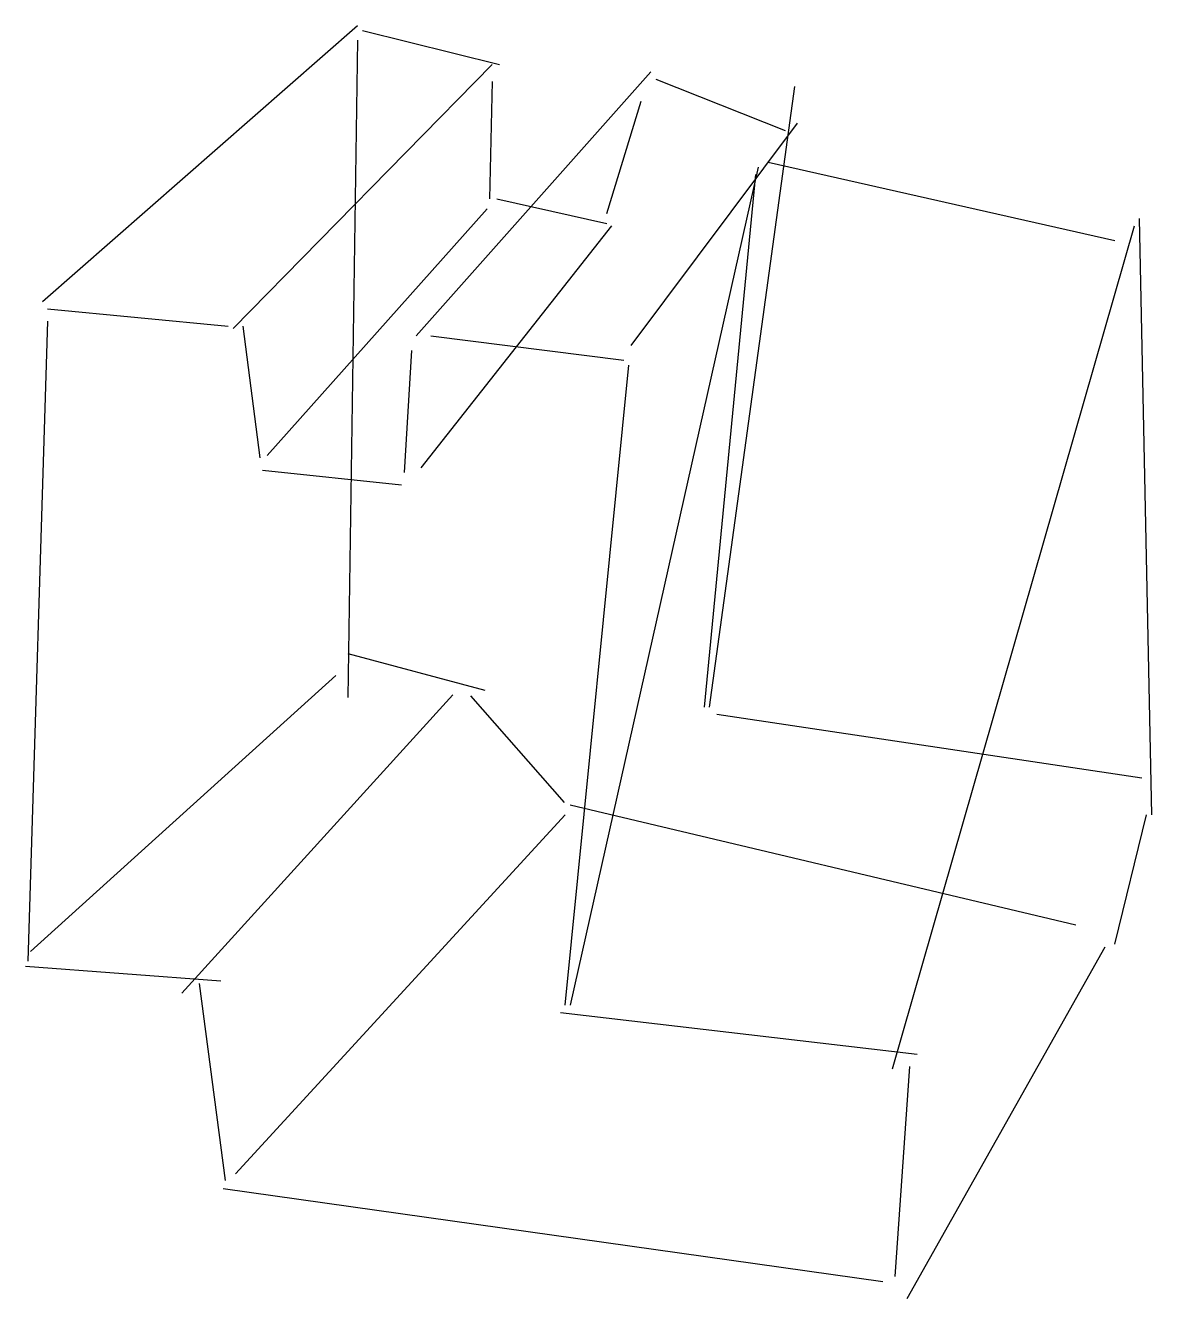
# Model space of a CAD drawing. Header units: metres. Extents: x -155 to 126, y -163 to 154.
import ezdxf

# ---------------------------------------------------------------- set-up
doc = ezdxf.new("R2010")
doc.units = ezdxf.units.M

msp = doc.modelspace()

# ---------------------------------------------------------------- linework, layer by layer
at = {"color": 0, "linetype": 'CONTINUOUS'}
for p, q in [((-150.842271, 85.324921), (-72.221451, 154.194322)), ((-71.002524, 152.975394), (-36.872555, 144.442902)), ((-72.221451, 150.537539), (-74.659306, -13.408202)), ((-103.304101, 78.62082), (-38.700946, 144.442902)), ((0.914196, 142.614511), (-57.594322, 76.792429)), ((-38.700946, 140.176656), (-39.31041, 110.922397)), ((2.133123, 140.78612), (34.4347, 127.987382)), ((15.541325, -15.846057), (36.872555, 138.957729)), ((-10.056151, 107.265615), (-1.523659, 135.300946)), ((-3.961514, 74.354574), (37.482019, 129.815773)), ((27.730599, 118.845426), (-19.198107, -90.200631)), ((30.168454, 120.064353), (116.712303, 100.561514)), ((14.322397, -15.846057), (27.121136, 117.017035)), ((-94.771609, 46.928707), (-39.919874, 108.484543)), ((-37.482019, 110.922397), (-10.056151, 104.82776)), ((122.80694, 106.046688), (125.854259, -42.662461)), ((-56.375394, 43.881388), (-8.837224, 104.218297)), ((61.251104, -106.046688), (121.588013, 104.218297)), ((-149.623344, 83.49653), (-104.523028, 79.230284)), ((-149.623344, 80.449211), (-154.499054, -79.230284)), ((-100.866246, 79.230284), (-96.6, 46.319243)), ((-53.937539, 76.792429), (-5.789905, 70.697792)), ((-58.813249, 73.135647), (-60.64164, 42.662461)), ((-20.417035, -90.200631), (-4.570978, 69.478864)), ((-95.990536, 43.271924), (-61.251104, 39.615142)), ((-74.659306, -2.437855), (-40.529338, -11.579811)), ((-153.88959, -76.792429), (-77.706625, -7.923028)), ((-116.102839, -87.153312), (-48.452366, -12.798738)), ((-44.043035, -13.033088), (-20.671493, -39.62829)), ((123.416404, -33.520505), (17.369716, -17.674448)), ((-19.198107, -40.224606), (106.960883, -70.088328)), ((-102.694637, -132.253628), (-20.417035, -42.662461)), ((116.712303, -74.964038), (124.635331, -42.662461)), ((64.907886, -163.336278), (114.274448, -75.573502)), ((-155.108517, -80.449211), (-106.35142, -84.105994)), ((-111.739914, -84.759543), (-105.292592, -133.920372)), ((-21.635962, -92.029022), (67.345741, -102.389905)), ((61.860568, -157.851104), (65.51735, -105.437224)), ((-105.741956, -135.91041), (58.813249, -159.070032))]:
    msp.add_line(p, q, dxfattribs=at)

doc.saveas('drawing.dxf')
